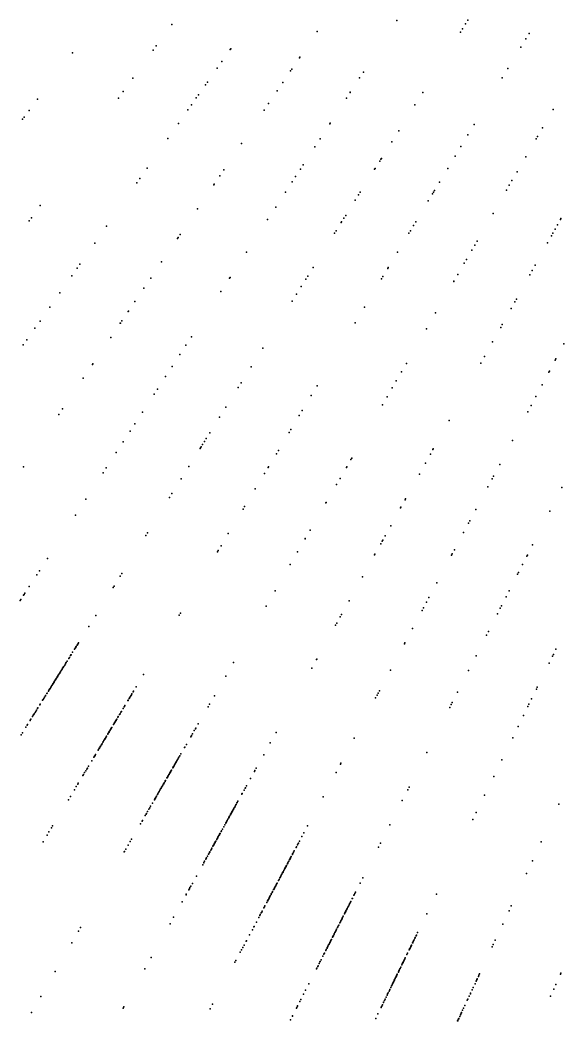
# Model space of a CAD drawing. Header units: metres. Extents: x -4327 to 4266, y -3886 to 3992.
# Drawn here: x -1099.8 to -833.7, y -1899.4 to -1409.4 of the extents above; entities that cross this region are included whole.
import ezdxf

# ---------------------------------------------------------------- set-up
doc = ezdxf.new("R2010")
doc.units = ezdxf.units.M

msp = doc.modelspace()

# ---------------------------------------------------------------- linework, layer by layer
for p in [(-915.47, -1409.69, -900.21), (-881.82, -1411.21, -892.38), (-880.68, -1409.38, 2471.14), (-1025.55, -1411.54, 2534.2), (-954.44, -1415.01, -895.03), (-884.38, -1415.3, -900.84), (-883.36, -1413.67, 2511.06), (-850.76, -1415.9, 2530), (-852.4, -1418.64, -916.81), (-1074.14, -1425.43, 2503.69), (-1034.65, -1424.07, 2489.26), (-1033.19, -1422.06, 2500.18), (-996.99, -1423.85, 2492.52), (-996.7, -1423.43, -877.65), (-854.8, -1422.63, 2529.94), (-1001.07, -1429.68, 2523.19), (-963.14, -1427.91, 2510.46), (-962.91, -1427.58, 2495.26), (-1003.4, -1433, 2502.71), (-967.42, -1434.26, 2536.42), (-966.85, -1433.42, -887.52), (-931.79, -1434.83, 2534.94), (-861.13, -1433.16, -907.22), (-1044.6, -1437.77, 2527.79), (-1008.17, -1439.82, 2502.98), (-971.26, -1439.95, -873.68), (-933.65, -1437.7, -895.36), (-863.84, -1437.67, -914.82), (-1049.39, -1444.36, 2501.49), (-1009.04, -1441.06, 2508.03), (-973.98, -1443.98, 2518.05), (-938.28, -1444.82, 2508.08), (-938.22, -1444.73, -881.88), (-902.81, -1444.79, 2506.58), (-1091.28, -1448.18, 2517.41), (-1051.71, -1447.56, 2518.63), (-1013.58, -1447.54, -920.52), (-1012.52, -1446.03, -879.53), (-978.26, -1450.32, -924.68), (-940.08, -1447.59, 2480.87), (-1095.37, -1453.61, 2483.74), (-1017.67, -1453.38, 2468.84), (-1015.94, -1450.91, -915.3), (-980.4, -1453.5, 2522.87), (-906.61, -1450.88, -890.02), (-839.01, -1453.21, -903.4), (-1098.59, -1457.88, 2488.19), (-1097.86, -1456.91, 2489.39), (-1022.37, -1460.09, 2532.34), (-948.25, -1460.17, 2470.68), (-948.06, -1459.88, 2513.61), (-914.55, -1463.58, -881.13), (-877.56, -1460.5, 2492.23), (-844.15, -1462.12, -910.13), (-1027.44, -1467.33, 2533.14), (-991.42, -1469.84, -922.32), (-953.05, -1467.57, 2494.73), (-917.89, -1468.94, 2507.07), (-880.65, -1465.65, -891.88), (-847.32, -1467.61, 2513.9), (-846.64, -1466.42, 2514.82), (-955.61, -1471.52, -929.86), (-884.07, -1471.33, 2484.45), (-923.82, -1478.43, 2482.52), (-923.22, -1477.47, 2542.33), (-923.03, -1477.16, 2483.27), (-886.94, -1476.11, 2501.26), (-852.41, -1476.43, -904.69), (-1037.62, -1481.87, -909.97), (-1000.06, -1482.65, -913.08), (-962.67, -1482.39, 2514.09), (-961.28, -1480.24, -881.79), (-961.26, -1480.21, 2498.79), (-926.32, -1482.43, 2512.47), (-926.11, -1482.09, 2500.25), (-890.56, -1482.14, 2517.35), (-856.58, -1483.65, 2529.44), (-1042.73, -1489.17, -897.13), (-1041.18, -1486.96, 2502.76), (-1002.1, -1485.67, 2493.61), (-966.71, -1488.6, -918.45), (-965, -1485.97, -871.96), (-894.53, -1488.75, 2481.89), (-859.11, -1488.02, 2481.14), (-1005.07, -1490.08, 2475.27), (-1004.89, -1489.81, 2477.67), (-969.98, -1493.64, 2509.82), (-933.37, -1493.7, -882.37), (-898.02, -1494.55, 2529.55), (-897.5, -1493.7, 2510.48), (-896.99, -1492.84, -883.21), (-861.81, -1492.69, 2494.73), (-860.43, -1490.31, 2537.82), (-935.77, -1497.55, -873.83), (-934.15, -1494.95, -868.73), (-900.05, -1497.93, -873.08), (-1089.95, -1500.18, 2501.69), (-1013.03, -1501.88, -902.61), (-974.75, -1500.99, 2478.95), (-868.37, -1504.06, -886.7), (-1095.45, -1507.76, 2497.22), (-1094.3, -1506.18, 2497.43), (-978.7, -1507.06, -914.98), (-942.62, -1508.51, 2512.58), (-942.47, -1508.26, 2512.17), (-941.34, -1506.46, -921.65), (-940.43, -1505.01, 2521.3), (-906.2, -1508.17, -875.45), (-835.37, -1507.04, 2538.12), (-835.36, -1507.04, -889.23), (-835.13, -1506.61, -890.17), (-1057.52, -1510.29, 2507.35), (-945.91, -1513.77, 2486.66), (-945.18, -1512.6, 2479.03), (-909.59, -1513.81, 2488.82), (-908.82, -1512.52, -921.63), (-907.3, -1509.99, 2488.3), (-839.05, -1513.68, 2531.44), (-838.01, -1511.81, -881.33), (-836.82, -1509.67, -887.21), (-1063.32, -1518.58, -877.42), (-1022.83, -1516.42, 2496.04), (-1022.46, -1515.85, 2520.98), (-1021.41, -1514.31, 2495.43), (-876.2, -1517.63, -923.82), (-841.66, -1518.39, 2527.45), (-839.8, -1515.04, 2533.71), (-989.05, -1523.01, -901.09), (-915.12, -1523.02, 2530.19), (-878.74, -1522.02, 2499.77), (-877.32, -1519.57, 2516.1), (-1030.54, -1527.84, -885.82), (-882.45, -1528.46, -866.17), (-881.38, -1526.59, 2533.61), (-1071.93, -1530.87, 2489.92), (-1070.6, -1528.98, 2552.93), (-956.37, -1530.52, -914), (-919.9, -1530.97, 2508.33), (-919.69, -1530.62, 2499.1), (-849.19, -1531.98, 2502.99), (-847.78, -1529.43, -925.51), (-1074.55, -1534.62, -880.44), (-1035.83, -1535.68, 2501.9), (-997.38, -1535.84, -893.79), (-997.07, -1535.36, 2512.54), (-960, -1536.32, -902.61), (-959.07, -1534.84, 2492.47), (-923, -1536.14, -926.09), (-922.26, -1534.89, -908.08), (-887.6, -1537.37, -872.43), (-887.55, -1537.29, 2504.47), (-885.66, -1534.02, 2476.16), (-885.62, -1533.94, -884.92), (-850.41, -1534.18, 2497.87), (-1080.36, -1542.91, 2538.22), (-1039.23, -1540.72, 2547.69), (-1001.55, -1542.25, 2506.53), (-964.55, -1543.6, 2512.46), (-962.22, -1539.87, -893.6), (-1043.64, -1547.26, -880.84), (-966.7, -1547.04, -892.82), (-857.73, -1547.38, 2478.91), (-856.96, -1546, 2505.47), (-1085.32, -1550, 2481.35), (-1046.9, -1552.1, 2537.32), (-1046.82, -1551.97, 2537.12), (-931.26, -1549.88, -897.2), (-896.5, -1552.79, -911.74), (-859.54, -1550.66, 2507.22), (-1090.06, -1556.77, -865.46), (-1050.77, -1557.83, -871.87), (-1050.75, -1557.81, 2503.52), (-1050.02, -1556.72, 2487.61), (-935.92, -1557.63, -905.4), (-1092.53, -1560.29, 2486.54), (-901.01, -1560.59, 2504.6), (-864.63, -1559.84, -911.78), (-863.88, -1558.47, -910.98), (-1096.54, -1566.02, 2506.99), (-1055.46, -1564.79, 2529.07), (-1015.98, -1564.48, -880.41), (-868.57, -1566.93, 2495.8), (-833.67, -1567.9, -905.4), (-1098.25, -1568.47, -858.14), (-1018.68, -1568.63, 2543.6), (-981.09, -1570.07, 2492.04), (-1064.19, -1577.73, 2515.47), (-1021.6, -1573.12, 2542.14), (-910.81, -1577.57, -902.65), (-874.4, -1577.45, -914.64), (-872.54, -1574.1, -918.87), (-837.91, -1575.88, 2480.66), (-837.59, -1575.28, -917.04), (-1064.42, -1578.06, -861.83), (-1025.39, -1578.96, 2499.84), (-986.78, -1579.18, 2552.74), (-913.18, -1581.68, -890.16), (-841.02, -1581.74, 2510.04), (-840.76, -1581.23, 2483.37), (-1068.96, -1584.79, -913.71), (-1028.65, -1583.98, -872.57), (-991.67, -1587, -880.72), (-915.73, -1586.09, -895.12), (-1034.24, -1592.59, -920.41), (-1032.63, -1590.12, 2486.32), (-993.06, -1589.23, 2560.18), (-954.46, -1588.49, -885.79), (-917.67, -1589.45, 2504.51), (-844.37, -1588.02, 2525.84), (-957.3, -1593.21, 2501.88), (-920.2, -1593.83, 2508.55), (-847.38, -1593.68, -909.16), (-1079.05, -1599.75, 2530.45), (-1039.98, -1601.42, -858.28), (-999.13, -1598.94, 2492.14), (-961.75, -1600.62, 2493.56), (-922.44, -1597.71, -889.24), (-851.4, -1601.24, 2497.53), (-849.68, -1598.02, 2501.1), (-1080.93, -1602.54, -905.88), (-1043.61, -1607.02, 2498.59), (-1002.2, -1603.86, -870), (-963.19, -1603.01, 2505.83), (-889.87, -1605.37, -889.67), (-1045.97, -1610.65, 2532.71), (-1006.97, -1611.5, -922.32), (-968.18, -1611.32, 2521.68), (-967.34, -1609.93, -870.21), (-1049.32, -1615.81, 2500.94), (-1009.6, -1615.7, 2484.31), (-1008.72, -1614.3, 2484.95), (-858.81, -1615.19, -897.78), (-1052.81, -1621.18, 2523.45), (-1011.71, -1619.08, 2497.95), (-1011.51, -1618.75, 2551.83), (-1011.26, -1618.36, -857.77), (-1010.54, -1617.21, -920.46), (-974.41, -1621.7, 2495.06), (-973.44, -1620.07, 2515.29), (-899.03, -1621.9, 2490.42), (-897.78, -1619.63, 2495.46), (-897.6, -1619.31, -891.16), (-937.89, -1624.47, 2539.31), (-937.52, -1623.83, 2484.02), (-901.47, -1626.3, 2517.19), (-1098.19, -1628.13, -904.71), (-1059.21, -1631.04, 2518.83), (-1057.67, -1628.67, -906.2), (-1017.22, -1627.89, -856.53), (-980.27, -1631.44, -858), (-978.47, -1628.44, -863.91), (-978.26, -1628.1, 2536.39), (-940.16, -1628.4, -866.22), (-940, -1628.12, 2496.25), (-904.44, -1631.65, 2511.11), (-865.1, -1627.02, -884.49), (-1021.03, -1633.99, 2526.67), (-943.26, -1633.78, 2550.95), (-868.8, -1633.98, 2545.67), (-868.14, -1632.74, 2503.32), (-1025.49, -1641.13, 2517.71), (-984.75, -1638.9, 2481.93), (-945.01, -1636.8, -919.91), (-870.9, -1637.92, 2543.05), (-834.75, -1638.3, 2520.63), (-1067.63, -1644, 2524.57), (-1026.76, -1643.16, -906.73), (-950.16, -1645.72, 2475.14), (-950.12, -1645.66, -922.32), (-911.4, -1644.22, -876), (-911.18, -1643.82, -875.79), (-990.69, -1648.79, -914.26), (-989.99, -1647.62, 2486.71), (-913.59, -1648.16, -866.86), (-913.45, -1647.91, -870.47), (-876.77, -1648.96, -876.45), (-840.61, -1649.78, -893.72), (-1072.66, -1651.75, -902.09), (-880.36, -1655.71, 2526.98), (-879.76, -1654.58, -878.19), (-1037.55, -1660.43, 2530.15), (-997.92, -1660.82, 2535.1), (-957.91, -1659.15, -864.9), (-918.46, -1656.94, 2550.04), (-882.8, -1660.31, -873.74), (-1038.36, -1661.73, 2532.12), (-960.31, -1663.31, -918.02), (-960.26, -1663.21, 2527.03), (-923.37, -1665.81, 2546.23), (-922.65, -1664.5, 2490.01), (-922.36, -1663.99, -917.03), (-921.25, -1661.97, 2543.26), (-1003.29, -1669.75, -897.39), (-1002.9, -1669.11, 2519.15), (-1001.47, -1666.73, 2507.07), (-964.04, -1669.76, 2471.99), (-964.03, -1669.74, 2539.83), (-926.21, -1670.92, 2542.47), (-888.34, -1670.72, 2503.94), (-887.28, -1668.73, 2484.01), (-849.04, -1666.33, 2500.19), (-1086.47, -1673.02, -892.73), (-967.59, -1675.92, 2517.71), (-926.38, -1671.24, 2488.82), (-888.65, -1671.3, -868.25), (-851.83, -1671.8, 2551.66), (-851.57, -1671.3, -879.04), (-1090.37, -1679.02, 2509.84), (-1050.01, -1680.37, -902.35), (-856.34, -1680.67, -866.46), (-855.94, -1679.88, -864.81), (-853.94, -1675.96, 2537.64), (-1091.61, -1680.93, 2507.06), (-1050.77, -1681.58, 2499.81), (-932.34, -1681.99, -919.21), (-895.92, -1684.98, -914.71), (-1097.89, -1690.6, 2570), (-1097.5, -1690, -884.7), (-1097.49, -1689.99, -81.92), (-1095.41, -1686.78, -134.58), (-1054.32, -1687.27, 2511.08), (-1053.85, -1686.51, -889.98), (-975.05, -1688.83, -895.79), (-860.49, -1688.81, 2491.17), (-1099.85, -1693.62, -209.47), (-1099.49, -1693.07, -229.45), (-1098.13, -1690.97, -203.58), (-938.85, -1693.73, 2482.83), (-900.91, -1694.36, 2527.88), (-899.72, -1692.13, 2496.16), (-861.97, -1691.72, -863.39), (-1021.29, -1699.71, -899.11), (-979.38, -1696.33, 2500.05), (-942.56, -1700.42, 2518.03), (-903.12, -1698.52, -857.11), (-902.41, -1697.19, 2489.54), (-866.27, -1700.15, 2471.33), (-864.84, -1697.34, 2472.82), (-864.23, -1696.15, -868.16), (-1062.81, -1700.86, -885.76), (-1021.96, -1700.82, -893.18), (-944.9, -1704.64, -901.73), (-943.22, -1701.62, 2525.5), (-1066.22, -1706.31, -887.29), (-945.47, -1705.67, -900.98), (-907.79, -1707.31, 2524.25), (-870.67, -1708.79, -919.25), (-1071.7, -1715.07, -133.11), (-1071.67, -1715.03, -137.54), (-1071.59, -1714.9, -102.11), (-1071.37, -1714.55, 2528.94), (-1071.19, -1714.26, -211.9), (-911.73, -1714.71, 2509.59), (-911.47, -1714.22, -907.26), (-871.58, -1710.56, 2552.01), (-1074.11, -1718.94, -219.19), (-1073.19, -1717.46, 2533.23), (-1072.83, -1716.89, -142.12), (-1072.8, -1716.84, -221.16), (-1072.75, -1716.76, -147.66), (-1072.47, -1716.32, -226.68), (-1072.39, -1716.18, -163.15), (-1072.36, -1716.13, -133.19), (-1071.91, -1715.41, -179.75), (-1071.79, -1715.22, -76.7), (-838.87, -1719.95, -856.38), (-837.66, -1717.46, 2500.14), (-1077.65, -1724.6, -423.57), (-1077.36, -1724.14, -246.82), (-1077.26, -1723.97, 2506.19), (-1077.2, -1723.88, -159.42), (-1076.86, -1723.33, -785.78), (-1076.01, -1721.98, -309.69), (-1075.66, -1721.42, -270.05), (-1075.12, -1720.56, -190.33), (-1075.11, -1720.54, -481.81), (-1074.96, -1720.3, -495.79), (-1074.92, -1720.22, -488.74), (-1074.87, -1720.15, -133.5), (-995.33, -1723.97, 2498.41), (-954.8, -1722.5, 2499.61), (-954.66, -1722.25, -905.83), (-876.68, -1720.59, 2520.87), (-840.95, -1724.2, 2481.77), (-839.31, -1720.83, 2488.12), (-1080.71, -1729.5, -417.82), (-1080.58, -1729.29, -798.75), (-1080.44, -1729.07, -317.8), (-1080.38, -1728.97, -127.49), (-1080.15, -1728.6, -400.25), (-1080.03, -1728.41, -238.41), (-1079.72, -1727.91, -335.82), (-1079.67, -1727.83, -393.15), (-1079.52, -1727.6, -456.87), (-1079.31, -1727.26, -251.77), (-1079.25, -1727.16, -401.07), (-1078.99, -1726.74, -231.43), (-1078.8, -1726.44, -406.67), (-1078.68, -1726.25, -276.46), (-1078.47, -1725.91, -357.14), (-1078.42, -1725.83, -642.26), (-1078, -1725.17, -227.84), (-1039.37, -1729.8, 2513.02), (-957.1, -1726.66, -899.03), (-918.61, -1727.65, -906.58), (-880.38, -1727.85, -906.2), (-1083.87, -1734.55, -311.95), (-1083.75, -1734.37, -319.92), (-1083.6, -1734.13, -605.11), (-1083.52, -1734, -700.93), (-1083.36, -1733.74, -327.8), (-1083.26, -1733.58, -494.9), (-1083.22, -1733.52, -304.93), (-1082.93, -1733.05, -551.76), (-1082.6, -1732.53, -778.47), (-1082.49, -1732.35, -579.12), (-1082.43, -1732.24, -344.68), (-1082.35, -1732.12, -432.4), (-1082.2, -1731.88, -718.79), (-1082.13, -1731.78, -216.32), (-1082.03, -1731.61, -584.9), (-1082.03, -1731.62, -406.73), (-1081.71, -1731.1, -494.19), (-1081.71, -1731.1, -209.48), (-1081.61, -1730.94, -618.55), (-1081.59, -1730.91, -791.8), (-1081.55, -1730.85, -312.43), (-1081.52, -1730.79, -820.05), (-1081.36, -1730.54, -364.98), (-1081.33, -1730.49, -401.84), (-1081.14, -1730.18, -686.97), (-1081.04, -1730.03, -410.99), (-999.16, -1730.6, -881.23), (-1086.73, -1739.13, -753.38), (-1086.56, -1738.86, -687.93), (-1085.95, -1737.88, -528.19), (-1085.73, -1737.53, -562.79), (-1085.45, -1737.09, -320.42), (-1085.38, -1736.97, -743.59), (-1085.18, -1736.66, -466.31), (-1085.16, -1736.62, -695.75), (-1084.85, -1736.13, -700.54), (-1084.83, -1736.1, -586.41), (-1084.57, -1735.67, -597.15), (-1084.31, -1735.26, -376.35), (-1084.25, -1735.16, 2477.94), (-1084.14, -1734.99, -598.13), (-1045.08, -1739.31, -86.93), (-1044.49, -1738.33, -199.18), (-1044.3, -1738.01, 2505.29), (-1042.95, -1735.76, 2504.84), (-924.65, -1739.01, 2496.97), (-924.02, -1737.83, 2537.69), (-885.82, -1738.52, 2510.08), (-847.16, -1736.94, -906.93), (-846.72, -1736.04, 2515.79), (-1089.92, -1744.24, -735.29), (-1088.79, -1742.43, -540.34), (-1088.59, -1742.1, -503.27), (-1088.22, -1741.52, -127.29), (-1087.8, -1740.84, -504.09), (-1087.43, -1740.25, -444.96), (-1087.43, -1740.26, -511.04), (-1087.42, -1740.23, -224.17), (-1087.33, -1740.09, -656.19), (-1047.02, -1742.54, -140.48), (-1047.01, -1742.53, -252.42), (-1046.9, -1742.34, -124.88), (-1046.42, -1741.53, -174.96), (-1046.34, -1741.41, -161.56), (-1046.24, -1741.23, -98.13), (-1045.97, -1740.78, -133.67), (-1045.66, -1740.27, -201.64), (-1045.54, -1740.07, -171.47), (-1045.34, -1739.74, -241.91), (-1007.1, -1744.35, 2513.85), (-1004.75, -1740.28, 2553.34), (-925.83, -1741.23, -900.67), (-925.15, -1739.96, 2515.21), (-888.33, -1743.45, -897.54), (-850.79, -1744.38, 2505.17), (-849.5, -1741.74, 2495.74), (-1093.15, -1749.41, 2478.95), (-1092.95, -1749.08, -718.36), (-1092.52, -1748.4, -766.35), (-1092.19, -1747.87, -898.17), (-1091.82, -1747.28, -871.26), (-1091.32, -1746.48, -129.91), (-1091.26, -1746.38, -708.44), (-1091.23, -1746.33, -516.41), (-1091.12, -1746.16, -522.33), (-1090.18, -1744.65, -606.34), (-1090.18, -1744.66, -635.72), (-1051.15, -1749.42, -821.35), (-1050.91, -1749.02, -279.39), (-1050.49, -1748.31, -359.07), (-1050.36, -1748.09, -403.92), (-1050.34, -1748.06, -884.75), (-1050.22, -1747.86, -442.15), (-1049.42, -1746.52, -496.82), (-1048.87, -1745.62, -489.51), (-1048.86, -1745.6, -253.99), (-1048.62, -1745.2, -221.29), (-1048.5, -1745, -225.76), (-1007.84, -1745.63, -890.2), (-889.58, -1745.9, 2534.97), (-888.9, -1744.56, -894.23), (-851.33, -1745.48, 2506.75), (-1096.15, -1754.2, -865.41), (-1094.94, -1752.27, 2533.18), (-1094.91, -1752.22, -611.42), (-1094.52, -1751.6, -694.22), (-1093.77, -1750.4, -915.6), (-1093.34, -1749.7, -617.89), (-1054.04, -1754.22, -569.36), (-1053.75, -1753.73, -143.63), (-1053.71, -1753.67, -483.51), (-1053.53, -1753.37, -304), (-1053.4, -1753.16, -365.82), (-1053.28, -1752.96, -577.37), (-1053.14, -1752.72, -322.15), (-1052.91, -1752.34, -614.67), (-1052.88, -1752.29, -165.94), (-1052.78, -1752.13, -407.17), (-1052.59, -1751.8, -579.39), (-1052.54, -1751.73, -282.1), (-1052.51, -1751.66, -334.53), (-1052.49, -1751.65, -403.59), (-1051.92, -1750.7, -469.77), (-1051.87, -1750.6, -321.76), (-1051.82, -1750.52, -411.44), (-1051.8, -1750.49, -554.97), (-1051.77, -1750.43, -75.22), (-1012.63, -1753.93, 2524.84), (-853.47, -1749.88, 2530.13), (-1098.7, -1758.29, -810.84), (-1097.03, -1755.61, -604.02), (-1096.36, -1754.55, -906.98), (-1056.96, -1759.07, -745.04), (-1056.86, -1758.91, -240.03), (-1056.51, -1758.33, -586.39), (-1056.38, -1758.12, -703.12), (-1056.35, -1758.06, -587.51), (-1056.3, -1757.98, -326.55), (-1056.3, -1757.99, -653.42), (-1056.29, -1757.96, -789.19), (-1056.18, -1757.78, -560.88), (-1056.04, -1757.55, -420.07), (-1055.75, -1757.06, -337.86), (-1055.58, -1756.78, -572.6), (-1055.43, -1756.53, -529.37), (-1055.38, -1756.45, -416.32), (-1055.23, -1756.2, -762.85), (-1055.19, -1756.13, -327.36), (-1054.92, -1755.68, -246.39), (-1015.45, -1758.8, -92.56), (-1014.56, -1757.27, -170.28), (-1014.04, -1756.37, -141.26), (-1013.87, -1756.08, -95.74), (-974.58, -1758.18, 2534.29), (-856.11, -1755.29, -900.97), (-1099.35, -1759.33, -894.65), (-1059.92, -1764, -647.01), (-1059.72, -1763.67, -535.11), (-1059.25, -1762.88, -660.19), (-1059.17, -1762.75, -769.53), (-1058.81, -1762.16, -738.74), (-1058.45, -1761.55, -243.8), (-1058.28, -1761.27, -393.01), (-1058.28, -1761.28, -502.2), (-1058.26, -1761.24, 2544.46), (-1058.19, -1761.12, -499.79), (-1058.07, -1760.92, -733.16), (-1057.94, -1760.7, -387.08), (-1057.69, -1760.29, -307.49), (-1057.48, -1759.95, 2492.14), (-1018.46, -1764.03, -154.16), (-1016.3, -1760.28, -125.99), (-1016.01, -1759.78, -149.33), (-1015.98, -1759.72, -169.4), (-977.39, -1763.26, -205.78), (-936.28, -1760.89, -884.68), (-858.77, -1760.73, -898.58), (-1062.92, -1769, -454.58), (-1062.86, -1768.89, -679.86), (-1061.67, -1766.91, 2538.46), (-1061.38, -1766.43, -157.1), (-1061.08, -1765.93, 2467.51), (-1060.98, -1765.78, -160.43), (-1060.68, -1765.27, -477.23), (-1060.59, -1765.12, -752.69), (-1060.53, -1765.02, -493.76), (-1060.49, -1764.94, 2541.29), (-1060.42, -1764.84, -370.57), (-1060.04, -1764.21, -678.06), (-1021.12, -1768.64, -178.11), (-1019.34, -1765.54, -256.53), (-1019.24, -1765.38, 2532.82), (-900.85, -1768.02, -899.73), (-1064.71, -1771.98, -709.92), (-1063.73, -1770.34, -651.82), (-1063.45, -1769.88, -682.74), (-1063.43, -1769.85, -625.73), (-1063.15, -1769.38, -594.95), (-1024.05, -1773.71, -257.71), (-1023.93, -1773.51, 2493.95), (-1023.78, -1773.24, -273.54), (-1023.78, -1773.24, -232.73), (-1023.56, -1772.87, -342), (-1023.47, -1772.7, -446.19), (-1023.42, -1772.61, -427.49), (-1023.09, -1772.05, -321.23), (-1022.93, -1771.76, -294.93), (-1022.92, -1771.75, -426.12), (-1022.64, -1771.26, -105.51), (-1022.27, -1770.62, -339.27), (-1022.1, -1770.32, -351.83), (-1021.73, -1769.68, -887.86), (-980.6, -1769.06, 2513.15), (-943.1, -1773.7, 2504.37), (-942.87, -1773.28, 2531.93), (-864.04, -1771.55, -896.3), (-1068.81, -1778.79, -763.65), (-1068.23, -1777.84, 2473.17), (-1067.69, -1776.94, -875.29), (-1067.23, -1776.16, -600.91), (-1066.9, -1775.62, -867.99), (-1066.35, -1774.7, -689.62), (-1027, -1778.82, -217.58), (-1026.92, -1778.68, -191.55), (-1026.88, -1778.61, -181.37), (-1026.56, -1778.05, 2467.23), (-1026.52, -1777.98, -454.56), (-1026.47, -1777.89, -584.43), (-1026.29, -1777.59, -704.89), (-1026.23, -1777.48, -496.9), (-1026.15, -1777.34, -742.54), (-1026.15, -1777.34, -204.96), (-1026, -1777.08, -242.3), (-1025.93, -1776.96, -348.54), (-1025.91, -1776.92, -266.14), (-1025.82, -1776.76, -648.72), (-1025.81, -1776.75, -348.5), (-1025.76, -1776.67, 2498.39), (-1025.09, -1775.5, -406.06), (-1024.95, -1775.26, -612.68), (-1024.83, -1775.06, -261.32), (-1024.81, -1775.02, -211.47), (-1024.5, -1774.49, -555.62), (-1024.39, -1774.29, -262.34), (-1024.25, -1774.05, -360.63), (-985.18, -1777.31, -93.72), (-984.89, -1776.79, 2507.3), (-984.23, -1775.59, 2508.4), (-945.22, -1777.7, 2555.38), (-1071.59, -1783.43, -854.51), (-1071.35, -1783.02, -858.3), (-1069.06, -1779.22, -864.43), (-1068.95, -1779.03, -895.05), (-1029.62, -1783.35, -688.39), (-1029.55, -1783.23, -568.01), (-1029.55, -1783.24, -803.98), (-1029.32, -1782.83, -438.16), (-1028.9, -1782.11, -366.9), (-1028.89, -1782.09, -523.21), (-1028.77, -1781.89, -750.79), (-1028.66, -1781.69, -469.65), (-1027.94, -1780.44, -816.96), (-1027.91, -1780.39, -592.53), (-1027.86, -1780.3, -383.9), (-1027.73, -1780.08, -526.2), (-1027.6, -1779.86, -184.89), (-1027.47, -1779.62, -328.34), (-1027.38, -1779.47, -786.82), (-987.07, -1780.72, -878.02), (-867.99, -1779.65, 2535.77), (-1073.26, -1786.2, -841.27), (-1072.33, -1784.66, 2521.51), (-1032.58, -1788.48, -534.69), (-1032.46, -1788.28, -545.46), (-1032.01, -1787.5, -710.07), (-1031.79, -1787.11, -418.08), (-1031.78, -1787.09, -616.76), (-1031.37, -1786.39, -505.35), (-1031.05, -1785.83, -537.5), (-1030.96, -1785.68, -720.69), (-1030.81, -1785.41, -302.94), (-1030.56, -1784.98, -628.3), (-1030.41, -1784.72, -808.53), (-1030.17, -1784.3, -436.18), (-1029.95, -1783.92, -478.52), (-991.3, -1788.36, -120.02), (-991.26, -1788.28, -185.07), (-991.14, -1788.07, -185.04), (-990.21, -1786.39, -96.43), (-989.69, -1785.45, -198.25), (-989.58, -1785.26, -91.91), (-989.05, -1784.29, -88.51), (-910.13, -1786.23, 2488.1), (-909.44, -1784.88, 2522.62), (-1076.21, -1791.11, -813.25), (-1075.21, -1789.45, -781.18), (-1035.07, -1792.79, -626.12), (-1034.12, -1791.15, -697.68), (-1033.88, -1790.73, -721.46), (-1033.8, -1790.59, -718.87), (-1033.61, -1790.26, -393.06), (-1033.57, -1790.2, -534), (-1033.29, -1789.71, -602.97), (-1033.24, -1789.62, -443.37), (-1033.08, -1789.35, -660.76), (-994.17, -1793.52, -275.09), (-994.09, -1793.39, -270.52), (-993.69, -1792.67, -306.89), (-993.6, -1792.51, -665.3), (-993.26, -1791.88, 2514.54), (-951.58, -1789.66, -881.99), (-912.84, -1791.56, 2566.37), (-872.52, -1788.94, -886.82), (-836.25, -1793.34, -901.11), (-1038.16, -1798.15, -762.78), (-1038.13, -1798.09, -910.2), (-1037.99, -1797.85, -626.65), (-1037.39, -1796.82, -446.33), (-1036.75, -1795.71, -640.74), (-1036.37, -1795.04, -735.9), (-1035.93, -1794.29, -909.62), (-996.88, -1798.42, -175.94), (-996.86, -1798.38, -346.97), (-996.84, -1798.34, -177.06), (-996.82, -1798.31, -740.11), (-996.78, -1798.25, -738.82), (-996.75, -1798.18, -170.27), (-996.6, -1797.91, -177.02), (-996.58, -1797.88, -171.37), (-996.57, -1797.86, -674.73), (-996.53, -1797.78, -348.01), (-996.49, -1797.72, -265.47), (-996.39, -1797.54, -352.58), (-996.26, -1797.3, -357.14), (-996.19, -1797.17, -258.56), (-996.13, -1797.07, -265.38), (-995.93, -1796.7, -219.88), (-995.82, -1796.51, -258.46), (-995.77, -1796.42, -265.28), (-995.51, -1795.95, -486.47), (-995.26, -1795.49, -396.14), (-995.15, -1795.29, -267.39), (-994.8, -1794.67, -778.05), (-994.57, -1794.24, -294.59), (-876.66, -1797.42, 2479.23), (-1040.87, -1802.85, -858.97), (-1040.15, -1801.59, -897.13), (-1039.94, -1801.22, -863.5), (-1038.55, -1798.83, 2515.53), (-999.6, -1803.33, -364.14), (-999.15, -1802.51, -130), (-999.07, -1802.38, -355.84), (-998.99, -1802.23, 2540.36), (-998.86, -1802, -732.76), (-998.67, -1801.65, -364.96), (-998.49, -1801.32, -731.22), (-998.13, -1800.67, -389.13), (-998.1, -1800.63, -643.57), (-997.73, -1799.95, -218.01), (-997.59, -1799.71, -574.88), (-997.52, -1799.58, -210.02), (-997.31, -1799.19, -316.05), (-996.91, -1798.47, -178.21), (-878.33, -1800.85, 2545.87), (-1085.69, -1806.89, 2502.48), (-1084.48, -1804.87, -856.74), (-1083.88, -1803.88, -795.34), (-1002.31, -1808.22, -438.86), (-1002.16, -1807.95, -308.36), (-1002.09, -1807.83, -548.41), (-1002.02, -1807.69, -541.14), (-1001.99, -1807.65, -542.33), (-1001.98, -1807.61, -548.35), (-1001.47, -1806.71, -482.25), (-1001.27, -1806.33, -586.73), (-1000.78, -1805.45, 2536.4), (-1000.18, -1804.36, -583.66), (-999.67, -1803.45, -225.25), (-999.67, -1803.45, -356.05), (-960.94, -1807.27, 2473.4), (-959.15, -1803.91, -142.3), (-918.86, -1803.37, 2534.53), (-1088.54, -1811.64, -129.85), (-1086.6, -1808.41, 2510.13), (-1045.92, -1811.58, -825.97), (-1045.27, -1810.46, -837.35), (-1004.86, -1812.82, -373.05), (-1004.79, -1812.69, -460.07), (-1004.73, -1812.58, -691.54), (-1004.73, -1812.59, -790.99), (-1004.68, -1812.49, -458.83), (-1004.64, -1812.42, -862.99), (-1004.38, -1811.96, -638.95), (-1004.31, -1811.82, -375.18), (-1004.29, -1811.78, -560.51), (-1004.17, -1811.58, -595.76), (-1004.08, -1811.4, -863.83), (-1003.6, -1810.55, 2473.89), (-1003.56, -1810.47, -397.1), (-1003.51, -1810.38, -691.95), (-1003.21, -1809.84, -749.97), (-1003.13, -1809.69, -751.18), (-1002.98, -1809.43, -699.12), (-1002.84, -1809.17, 2477.49), (-1002.57, -1808.68, -492.3), (-1002.44, -1808.46, -647.61), (-963.76, -1812.58, -93.56), (-963.65, -1812.36, -145.22), (-963.16, -1811.44, 2501.25), (-961.91, -1809.08, 2537.26), (-923.45, -1812.37, -882.46), (-844.82, -1811.73, -891.98), (-1048.85, -1816.67, -815.09), (-1048.73, -1816.45, 2509.36), (-1048.02, -1815.23, 2538.47), (-1046.96, -1813.39, -826.8), (-1007.56, -1817.69, -861.51), (-1007.53, -1817.64, -658.37), (-1007.18, -1817, -604.91), (-1007.07, -1816.81, -553.56), (-1007.04, -1816.74, 2549.42), (-1006.98, -1816.64, -500.46), (-1006.55, -1815.86, -550.85), (-1006.22, -1815.27, -457.16), (-1005.98, -1814.84, -458.24), (-1005.44, -1813.87, -407.23), (-1005.36, -1813.72, -638.33), (-1005.32, -1813.65, -837.15), (-1005.28, -1813.58, -447.25), (-1005.25, -1813.53, -559.84), (-1005.16, -1813.36, -450.75), (-1005.08, -1813.21, -743.7), (-966.59, -1817.89, -320.92), (-966.57, -1817.86, -159.21), (-966.46, -1817.65, -152.42), (-966.34, -1817.41, -863.8), (-965.98, -1816.75, -870.09), (-965.66, -1816.15, -302.25), (-964.76, -1814.45, -215.42), (-964.58, -1814.11, -75.68), (-964.08, -1813.16, -661.67), (-924.43, -1814.3, 2504.74), (-1010.46, -1822.92, 2541.07), (-1009.95, -1822.01, -891.65), (-1009.84, -1821.81, -470.73), (-1009.5, -1821.19, -468.18), (-1008.97, -1820.24, -648.09), (-1008.91, -1820.12, -367.53), (-1008.79, -1819.91, -754.14), (-1008.69, -1819.73, -857.16), (-1008.57, -1819.51, -649.08), (-1008.11, -1818.68, -658.75), (-969.01, -1822.44, -255.15), (-968.95, -1822.33, -243.71), (-968.84, -1822.12, -155.06), (-968.82, -1822.08, -138.08), (-968.75, -1821.96, -173.16), (-968.74, -1821.93, -356.31), (-968.44, -1821.38, -219.66), (-968.34, -1821.19, -561.73), (-968.33, -1821.16, -260.68), (-967.93, -1820.4, -273.15), (-967.88, -1820.32, -74.81), (-967.71, -1819.99, -110.85), (-967.58, -1819.75, -315.49), (-967.53, -1819.66, 2465.62), (-967.52, -1819.64, -321.23), (-967.51, -1819.62, -235.37), (-967.48, -1819.57, -276.46), (-967.27, -1819.17, -239.87), (-967.15, -1818.95, -571.92), (-849.12, -1820.94, -891.27), (-971.72, -1827.54, -514.27), (-971.37, -1826.88, -160), (-971.35, -1826.84, -487.79), (-971.33, -1826.8, -536.88), (-971.21, -1826.57, -586.49), (-971.16, -1826.49, -745.9), (-971.07, -1826.33, -364.14), (-970.75, -1825.72, -673.73), (-970.44, -1825.14, -178.01), (-970.2, -1824.68, -408.14), (-970.13, -1824.54, -412.79), (-970.11, -1824.52, -584.61), (-970.08, -1824.46, -226.87), (-970.03, -1824.37, -579.69), (-970.01, -1824.33, -155.24), (-970.01, -1824.33, -495.45), (-969.9, -1824.12, -341.67), (-969.85, -1824.03, -326.62), (-969.68, -1823.7, -196.04), (-969.68, -1823.71, -494.09), (-969.56, -1823.47, -188.06), (-969.48, -1823.32, -242.7), (-969.44, -1823.25, -234.7), (-852.08, -1827.29, 2527.62), (-1015.52, -1832.05, -865.64), (-1013.54, -1828.48, -902.92), (-974.48, -1832.73, -431.15), (-974.28, -1832.36, -451.18), (-974.28, -1832.36, -370.01), (-974.16, -1832.13, -493.98), (-974.09, -1832, -330.37), (-973.38, -1830.66, -501.96), (-973.11, -1830.15, -521.01), (-972.65, -1829.28, -572.73), (-972.61, -1829.21, -349.59), (-972.59, -1829.18, -230.89), (-972.38, -1828.77, -721.4), (-972.28, -1828.59, -768.53), (-972, -1828.06, -478.59), (-933.47, -1832.03, 2532.05), (-932.11, -1829.37, 2478.25), (-1018.61, -1837.62, -767.96), (-1018.47, -1837.37, -854.77), (-1017.31, -1835.28, -770.88), (-1016.99, -1834.69, -864.21), (-1016.93, -1834.59, -774.49), (-1016.68, -1834.14, -805.65), (-1016.31, -1833.46, -866.31), (-976.97, -1837.42, -408.63), (-976.96, -1837.39, -685.57), (-976.91, -1837.3, -392.13), (-976.88, -1837.24, -546.01), (-976.46, -1836.45, -415.49), (-976.36, -1836.27, -629.01), (-976.25, -1836.05, -594.43), (-975.74, -1835.1, -411.65), (-975.68, -1834.99, -310.02), (-975.65, -1834.93, -402.19), (-975.52, -1834.69, -482.71), (-975.5, -1834.65, 2480.43), (-975.4, -1834.47, -323.84), (-975.3, -1834.28, -595.09), (-975.16, -1834, -656.79), (-974.97, -1833.65, -821.32), (-974.96, -1833.64, -703.06), (-974.81, -1833.34, -730.83), (-974.72, -1833.18, -434.81), (-935.98, -1836.97, -269.71), (-935.69, -1836.4, -276.49), (-935.64, -1836.31, 2521.05), (-896.09, -1837.26, -873.62), (-1020.49, -1841.01, 2498.85), (-979.06, -1841.35, -666.93), (-978.69, -1840.65, -782.67), (-978.63, -1840.53, 2530.15), (-978.51, -1840.31, -460.29), (-978.28, -1839.88, -801.85), (-978.12, -1839.58, -687.65), (-978.01, -1839.36, -397.28), (-978.01, -1839.37, -529.67), (-977.92, -1839.2, -638.71), (-977.83, -1839.02, -615.11), (-977.73, -1838.84, -715.2), (-977.54, -1838.48, -859.16), (-977.39, -1838.2, -134.74), (-938.83, -1842.55, -230.47), (-938.59, -1842.09, -193.95), (-938.35, -1841.61, -199.59), (-938.35, -1841.62, -185.94), (-938.19, -1841.3, -84.02), (-938, -1840.93, -311.67), (-937.97, -1840.87, -202.92), (-937.26, -1839.49, -247.2), (-937.23, -1839.42, -133.61), (-936.45, -1837.89, -279), (-936.33, -1837.65, -870.81), (-982.26, -1847.37, -507.74), (-981.82, -1846.53, -924.97), (-981.6, -1846.13, -693.89), (-981.31, -1845.58, -783.46), (-980.5, -1844.06, -620.51), (-980.49, -1844.03, -693.11), (-980.23, -1843.54, -682.82), (-979.99, -1843.09, -873.32), (-941.05, -1846.92, -511.42), (-940.94, -1846.7, -286.1), (-940.88, -1846.58, -209.26), (-940.87, -1846.56, -206.97), (-940.83, -1846.48, -286.06), (-940.83, -1846.49, -122.78), (-940.83, -1846.49, -200.12), (-940.66, -1846.15, -294.08), (-940.52, -1845.88, -121.61), (-940.47, -1845.77, -291.72), (-940.47, -1845.78, -146.56), (-940.38, -1845.59, -285.93), (-940.36, -1845.56, -114.78), (-940.11, -1845.08, -577.32), (-939.99, -1844.83, -366.83), (-939.9, -1844.66, -225.02), (-939.73, -1844.33, -168.02), (-939.4, -1843.68, -639.41), (-939.37, -1843.62, -141.85), (-939.18, -1843.24, -164.51), (-900.85, -1847.02, 2527.83), (-860.55, -1845.45, 2504.74), (-859.45, -1843.1, 2515.54), (-1026.46, -1851.78, -820.03), (-1024.7, -1848.61, 2514.73), (-984.21, -1851.04, -762.39), (-982.96, -1848.69, -603.47), (-982.47, -1847.76, -604.4), (-943.32, -1851.36, -487.47), (-943.1, -1850.94, -104.89), (-942.85, -1850.44, -747.57), (-942.56, -1849.88, -550.85), (-942.4, -1849.57, -420.56), (-942.28, -1849.34, -745.84), (-942.16, -1849.1, -358.35), (-941.97, -1848.71, -736.66), (-941.67, -1848.13, -191.16), (-941.67, -1848.14, -256.4), (-863.58, -1851.95, -877.25), (-1071.22, -1855.4, 2518.19), (-1070.21, -1853.66, 2543.8), (-986.17, -1854.73, 2524.3), (-985.41, -1853.29, 2497.31), (-985.34, -1853.15, -907.83), (-946.16, -1856.94, -519.02), (-946.09, -1856.8, -472.14), (-945.77, -1856.17, -469.6), (-945.73, -1856.1, -672.46), (-945.72, -1856.08, -860.86), (-945.68, -1855.99, -374.91), (-945.46, -1855.57, -462.29), (-945.46, -1855.58, -738.11), (-945.45, -1855.55, -381.86), (-945.3, -1855.26, -836.64), (-945.13, -1854.92, -382.91), (-944.91, -1854.49, 2492.85), (-944.46, -1853.61, -654.06), (-944.35, -1853.38, -400.21), (-943.99, -1852.69, -703.94), (-943.92, -1852.55, -653.69), (-905.27, -1856.07, -260.99), (-1074.53, -1861.14, 2484.5), (-989.14, -1860.3, -888.24), (-989.04, -1860.12, -886.8), (-987.53, -1857.28, -835.89), (-948.71, -1861.96, -478.25), (-948.65, -1861.83, -469.83), (-948.48, -1861.5, -559.19), (-948.26, -1861.07, -479.22), (-948.13, -1860.82, -458.82), (-947.88, -1860.32, -345.3), (-947.86, -1860.29, -566.16), (-947.82, -1860.19, -563.68), (-947.75, -1860.06, -681.45), (-947.53, -1859.64, -644.95), (-947.45, -1859.47, -431.12), (-946.92, -1858.44, -376.58), (-946.79, -1858.17, -851.2), (-946.77, -1858.14, -381.22), (-946.65, -1857.91, -335.51), (-946.63, -1857.86, -653.06), (-946.56, -1857.74, -390.55), (-946.53, -1857.68, -388.18), (-946.45, -1857.52, -496.29), (-907.77, -1861.2, -284.7), (-907.71, -1861.08, -186.28), (-907.45, -1860.56, -227.28), (-907.28, -1860.2, 2489.88), (-907.04, -1859.72, -199.8), (-906.6, -1858.81, -209.96), (-906.53, -1858.66, -176.94), (-906.5, -1858.6, -199.68), (-906.47, -1858.54, 2495.96), (-906.06, -1857.7, -108.89), (-905.96, -1857.5, -865.96), (-905.89, -1857.36, -96.44), (-868.27, -1862, 2555.56), (-867.29, -1859.9, 2471.58), (-992.07, -1865.81, -776.32), (-991.45, -1864.64, -865.99), (-990.77, -1863.37, 2510.9), (-990.18, -1862.25, -787.92), (-990.17, -1862.25, -819.53), (-951.17, -1866.79, -759.34), (-951.12, -1866.68, -654.91), (-951, -1866.45, -616.15), (-950.99, -1866.42, -755.31), (-950.9, -1866.24, -903.27), (-950.25, -1864.98, -301.74), (-949.99, -1864.46, -551.53), (-949.61, -1863.72, -803.58), (-949.47, -1863.44, -320.14), (-949.38, -1863.27, -663.74), (-949.24, -1862.98, -294.43), (-949.23, -1862.97, -781.09), (-949.2, -1862.92, -303.73), (-949.17, -1862.86, -866.68), (-949.16, -1862.83, -666.1), (-948.85, -1862.22, -406.85), (-910.5, -1866.8, -234.92), (-910.25, -1866.3, -495.52), (-909.45, -1864.64, -192.34), (-909.24, -1864.21, -186.59), (-909.24, -1864.21, -269.04), (-909.18, -1864.1, -120.61), (-909.15, -1864.04, -137.64), (-909.11, -1863.95, -286.27), (-909.01, -1863.74, 2472.59), (-908.99, -1863.72, -150.11), (-908.83, -1863.37, -207.05), (-908.83, -1863.38, -290.79), (-908.6, -1862.91, -121.67), (-908.55, -1862.8, -131.87), (-908.54, -1862.78, -203.56), (-908.52, -1862.73, -581.45), (-908.44, -1862.58, -143.21), (-908.35, -1862.39, -271.07), (-908.31, -1862.31, -216.06), (-868.81, -1863.17, 2489.7), (-1035.67, -1868.41, 2491.58), (-994.66, -1870.68, -798.07), (-994.23, -1869.88, -799.05), (-953.48, -1871.31, -621.49), (-953.09, -1870.54, -593.93), (-952.95, -1870.27, -571.65), (-952.94, -1870.25, -752.98), (-952.54, -1869.46, -529.82), (-952.51, -1869.41, -571.39), (-951.63, -1867.67, -760.99), (-913.01, -1871.95, -652.32), (-912.99, -1871.9, -500.61), (-912.99, -1871.91, -856.69), (-912.79, -1871.49, -471.76), (-912.69, -1871.3, -469.32), (-912.63, -1871.18, -352.47), (-912.48, -1870.87, -664.43), (-912.43, -1870.76, -276.91), (-912.17, -1870.23, -592.37), (-912.03, -1869.94, -725.91), (-911.9, -1869.68, 2485.97), (-911.7, -1869.27, -223.75), (-911.57, -1869, -478.29), (-911.55, -1868.96, -295.13), (-911.37, -1868.58, -358.99), (-1082.61, -1875.14, 2486.7), (-1038.71, -1873.88, 2532.23), (-954.78, -1873.86, -849.03), (-954.59, -1873.49, -564.02), (-954.19, -1872.71, -471.37), (-954.03, -1872.39, 2519.71), (-915.39, -1876.82, -565.02), (-915.3, -1876.65, -749.01), (-915.28, -1876.61, -412.35), (-915.26, -1876.57, -633.97), (-915.22, -1876.47, -635.18), (-914.72, -1875.46, -487.14), (-914.7, -1875.42, -303.12), (-914.54, -1875.09, -573.05), (-914.4, -1874.81, -749.56), (-914.35, -1874.69, -451.08), (-914.35, -1874.69, -451.08), (-914.27, -1874.53, -405.99), (-913.95, -1873.87, -688.12), (-913.89, -1873.75, -315.64), (-913.85, -1873.67, -359.96), (-913.85, -1873.67, -365.82), (-913.54, -1873.03, -655.19), (-874.98, -1876.41, 2529.8), (-835.45, -1876.45, -877.84), (-835.27, -1876.06, 2509.29), (-958.51, -1881.19, -718.62), (-917.77, -1881.7, -312.3), (-917.76, -1881.7, -458.75), (-917.52, -1881.19, -827.76), (-917.36, -1880.87, -370.76), (-917.33, -1880.81, -460.92), (-917.27, -1880.68, -542.97), (-917.24, -1880.62, -664.12), (-917.22, -1880.59, -323.8), (-917.12, -1880.38, -391.88), (-917.06, -1880.25, -926.62), (-916.99, -1880.1, -389.46), (-916.69, -1879.5, -673.78), (-916.65, -1879.41, -732.14), (-916.53, -1879.17, -562.05), (-916.28, -1878.65, -384.45), (-916.24, -1878.56, -786), (-916.04, -1878.16, -400.87), (-915.96, -1878, -479.39), (-915.93, -1877.94, -301.2), (-915.85, -1877.77, -384.27), (-915.71, -1877.48, -390.1), (-915.7, -1877.47, -867.24), (-915.65, -1877.37, -476.83), (-915.46, -1876.98, -299.89), (-877.2, -1881.16, -82.12), (-876.66, -1880, -255.27), (-876.45, -1879.55, -192.27), (-876.25, -1879.13, 2544.77), (-876.18, -1878.98, -211.62), (-876.11, -1878.83, -172.83), (-876.08, -1878.76, -144.39), (-875.55, -1877.62, -161.34), (-875.29, -1877.06, -210.26), (-837.69, -1881.49, 2466.75), (-961.09, -1886.24, -696.15), (-960.09, -1884.28, -890.19), (-919.95, -1886.18, -571.52), (-919.68, -1885.62, -603.43), (-919.27, -1884.79, -760.02), (-918.94, -1884.11, -770.11), (-918.89, -1884, -583.16), (-918.45, -1883.1, -661.22), (-917.99, -1882.15, -544.62), (-879.49, -1886.06, -245.73), (-879.39, -1885.85, -154.06), (-878.64, -1884.25, -160.77), (-878.04, -1882.96, -261.43), (-838.71, -1883.77, -864.03), (-1089.68, -1887.38, 2547.48), (-1005.6, -1891.26, 2503.79), (-962.94, -1889.88, -872.48), (-962.42, -1888.86, -870.66), (-922.53, -1891.46, -553.44), (-922.52, -1891.45, -649.04), (-921.98, -1890.35, -371.44), (-921.92, -1890.21, -551.85), (-921.92, -1890.22, -699.21), (-921.54, -1889.43, -746.36), (-921.21, -1888.75, -644.35), (-920.72, -1887.75, -761.21), (-920.27, -1886.83, -571.72), (-880.99, -1889.3, -131.49), (-880.71, -1888.68, -130.31), (-880.04, -1887.25, -220.59), (-840.27, -1887.29, 2499.18), (-1094.24, -1895.28, 1027.05), (-1049.39, -1893.16, -122.32), (-1049, -1892.44, 2546.02), (-1006.76, -1893.44, 2517.78), (-964.57, -1893.07, 2525.05), (-964.45, -1892.84, -863.03), (-964.08, -1892.12, -825.15), (-964.02, -1892, -866.69), (-924.74, -1896, -686.05), (-923.16, -1892.75, 2516.65), (-922.93, -1892.29, -837.96), (-922.84, -1892.1, -740.96), (-884.14, -1896.05, -676.6), (-883.95, -1895.64, -312.01), (-883.92, -1895.58, -111.33), (-883.9, -1895.53, 2513.35), (-883.89, -1895.51, -405.95), (-883.8, -1895.32, -857.55), (-883.26, -1894.15, -282.69), (-882.8, -1893.17, -356), (-882.18, -1891.85, -431.22), (-967.49, -1898.8, -802.74), (-966.58, -1897.02, -780.84), (-966.49, -1896.85, -782.09), (-925.8, -1898.17, 2535.07), (-885.71, -1899.42, -504.96), (-885.66, -1899.3, -348.93), (-885.54, -1899.05, -648.75), (-885.21, -1898.34, -503.47), (-885.2, -1898.32, -291.46), (-885.14, -1898.18, -232.27), (-884.7, -1897.24, -200.99), (-884.35, -1896.49, -223.98)]:
    msp.add_point(p)

doc.saveas('drawing.dxf')
